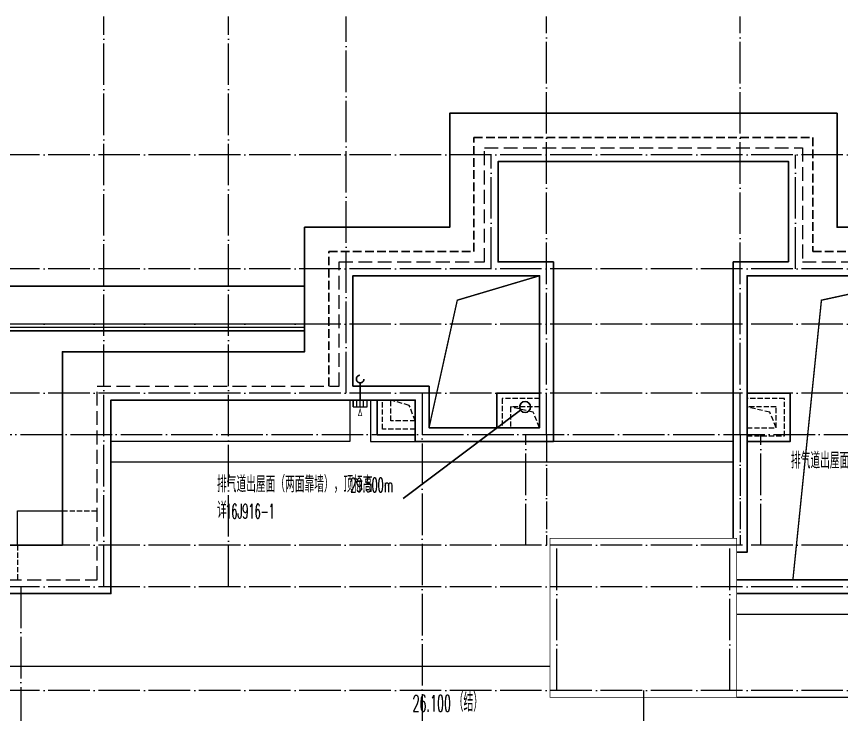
# Model space of a CAD drawing. Extents: x -518115 to 389031, y -231062 to 1628073.
# Drawn here: x 41752 to 53681, y 213858 to 223957 of the extents above; entities that cross this region are included whole.
import ezdxf

# ---------------------------------------------------------------- set-up
doc = ezdxf.new("R2010")
doc.units = 0
doc.header["$LTSCALE"] = 1000
doc.header["$MEASUREMENT"] = 0
for name, pattern in [('#P_--_20B1_001_t3$0$DASH', [0.35, 0.25, -0.1]), ('$1$DASH', [0.35, 0.25, -0.1]), ('__DASH', [0.35, 0.25, -0.1]), ('DASH', [0.35, 0.25, -0.1]), ('DOTE', [2.42, 2, -0.2, 0.02, -0.2])]:
    doc.linetypes.add(name, pattern=pattern)
for name, color, linetype in [('$RECOVER_210609100354-0', 7, 'Continuous'), ('DIM_ELEV', 3, 'Continuous'), ('DIM_IDEN', 67, 'Continuous'), ('PUB_TEXT', 4, 'Continuous'), ('ROOF', 183, 'Continuous'), ('VPIPE-凝结', 150, 'Continuous'), ('VPIPE-雨水', 4, 'DASH'), ('看线', 251, 'Continuous')]:
    doc.layers.add(name, color=color, linetype=linetype)
for name, color, linetype, lineweight in [('DOTE', 19, 'DOTE', 9), ('STAIR', 2, 'Continuous', 18), ('平面-分水线', 214, 'Continuous', 15), ('平面-排水沟', 86, 'Continuous', 15), ('平面-栏杆', 135, 'Continuous', 15), ('平面-看线', 45, 'Continuous', 15), ('线脚', 6, 'Continuous', 15)]:
    doc.layers.add(name, color=color, linetype=linetype, lineweight=lineweight)
doc.styles.add('_TCH_DIM', font='SIMPLEX.shx', dxfattribs={"width": 0.7, "bigfont": 'GBCBIG.shx'})

# ---------------------------------------------------------------- blocks, each defined once
blk = doc.blocks.new('GDGDGDSDA')
at = {"layer": 'DOTE', "linetype": 'DOTE', "ltscale": 0.3}
for p, q in [((449035, 367858), (449035, 376108)), ((450835, 367858), (450835, 376108)), ((452535, 370658), (452535, 376108)), ((455435, 370059), (455435, 376108)), ((458235, 370059), (458235, 376108)), ((471335, 374108), (417335, 374108)), ((454635, 372458), (454635, 374108)), ((459035, 372458), (459035, 374108)), ((471335, 372458), (417335, 372458)), ((471335, 371658), (417335, 371658)), ((471335, 370658), (417335, 370658)), ((453635, 370658), (453635, 359558)), ((417335, 370059), (471335, 370059)), ((455135, 368458), (455135, 370058)), ((458535, 368458), (458535, 370058)), ((471335, 368458), (417335, 368458)), ((455585, 366358), (455585, 368458)), ((458085, 366358), (458085, 368458)), ((471335, 367858), (417335, 367858)), ((447835, 367858), (447835, 359558)), ((471335, 366358), (417335, 366358)), ((456835, 366358), (456835, 359558))]:
    blk.add_line(p, q, dxfattribs=at)
blk = doc.blocks.new('DFSFSF')
at = {"layer": '平面-分水线'}
for p, q in [((697142, 775568), (697142, 775668)), ((697342, 775668), (697143, 775668)), ((697193, 775568), (697193, 775668)), ((697243, 775568), (697243, 775668)), ((697292, 775568), (697292, 775668)), ((697342, 775668), (697342, 775568)), ((697342, 775568), (697342, 775668)), ((697342, 775568), (697143, 775568))]:
    blk.add_line(p, q, dxfattribs=at)
blk = doc.blocks.new('DFGDGDGD')
at = {"layer": '平面-分水线', "const_width": 10}
blk.add_lwpolyline([(697268, 775441), (697243, 775541), (697218, 775441)], close=True, dxfattribs=at)
blk.add_blockref('DFSFSF', (0, 0))
blk = doc.blocks.new('HFHFHFTH')
blk.add_lwpolyline([(431617, 217808), (430997, 217808), (430997, 218508), (431617, 218508)])
at = {"layer": '线脚', "color": 150, "linetype": '$1$DASH', "ltscale": 0.3}
for points in [[(431617, 217888), (431077, 217888), (431077, 218428), (431617, 218428)], [(431197, 218008), (431290, 218232), (431617, 218308)]]:
    blk.add_lwpolyline(points, dxfattribs=at)
blk.add_lwpolyline([(431197, 218308), (431617, 218308), (431617, 218008), (431197, 218008)], close=True, dxfattribs=at)
blk = doc.blocks.new('GFGDGDR')
blk.add_lwpolyline([(434617, 218508), (435237, 218508), (435237, 218008)])
at = {"layer": '线脚', "color": 150, "linetype": '$1$DASH', "ltscale": 0.3}
for points in [[(434617, 218428), (435157, 218428), (435157, 218008)], [(434617, 218008), (434710, 218232), (435037, 218308)]]:
    blk.add_lwpolyline(points, dxfattribs=at)
blk.add_lwpolyline([(435037, 218008), (434617, 218008), (434617, 218308), (435037, 218308)], close=True, dxfattribs=at)
blk = doc.blocks.new('GDFGDGR')
blk.add_lwpolyline([(436416, 217907), (436967, 217907), (436967, 218407)])
at = {"layer": '线脚', "color": 150, "linetype": '$1$DASH', "ltscale": 0.3}
blk.add_lwpolyline([(436767, 218407), (436416, 218407), (436416, 218107), (436767, 218107)], close=True, dxfattribs=at)
for points in [[(436416, 217987), (436887, 217987), (436887, 218407)], [(436416, 218107), (436502, 218331), (436767, 218407)]]:
    blk.add_lwpolyline(points, dxfattribs=at)

msp = doc.modelspace()

# ---------------------------------------------------------------- linework, layer by layer
at = {"layer": '$RECOVER_210609100354-0', "color": 30, "const_width": 8}
msp.add_lwpolyline([(52166.6, 216407), (49466.6, 216407), (49466.6, 214107), (52166.6, 214107)], close=True, dxfattribs=at)
at = {"color": 6, "const_width": 20}
for points in [[(47716.6, 218007.5), (48125.5, 219852.5), (49316.6, 220207)], [(52978, 215807), (53390.5, 219852.5), (55016.6, 220207)]]:
    msp.add_lwpolyline(points, dxfattribs=at)
at = {"layer": 'DIM_IDEN'}
msp.add_line((47341.7, 216982.2), (49041.9, 218261.7), dxfattribs=at)
msp.add_circle((49106.4, 218307.5), 79.2, dxfattribs=at)
at = {"layer": 'DOTE', "ltscale": 0.2}
for p, q in [((49416.6, 217907.3), (49416.6, 216307)), ((52216.6, 217907.3), (52216.6, 216307))]:
    msp.add_line(p, q, dxfattribs=at)
at = {"layer": 'ROOF', "ltscale": 0.8}
for points in [[(40566.6, 211307), (40566.6, 216307), (42416.6, 216307), (42416.6, 219107), (45916.6, 219107), (45916.6, 220907), (48016.6, 220907), (48016.6, 222557), (53616.6, 222557), (53616.6, 220907), (55716.6, 220907), (55716.6, 219107), (59216.6, 219107), (59216.6, 216807), (59916.6, 216807)], [(52916.6, 220407), (52916.6, 221857), (48716.6, 221857), (48716.6, 220407), (49516.6, 220407), (49516.6, 217807.3), (47516.8, 217807.3), (47516.8, 218407), (43116.6, 218407), (43116.6, 215607), (41266.6, 215607), (41266.6, 211307.1), (47716.6, 211306.9), (47716.6, 209507), (53916.5, 209507), (53916.5, 211306.9), (59716.6, 211307.1), (59716.6, 215607), (58516.6, 215607), (58516.6, 218407), (56916.6, 218407), (56916.6, 215607), (52166.6, 215607)], [(52116.6, 216407), (52116.6, 220407), (52916.6, 220407)], [(52166.6, 216207), (52316.6, 216207), (52316.6, 220207), (55016.6, 220207), (55016.6, 218407), (56716.6, 218407), (56716.6, 215807), (52166.6, 215807)]]:
    msp.add_lwpolyline(points, dxfattribs=at)
msp.add_lwpolyline([(46616.6, 218607), (46616.6, 220207), (49316.6, 220207), (49316.6, 218007.5), (47716.6, 218007.5), (47716.6, 218607)], close=True, dxfattribs=at)
at = {"layer": 'ROOF', "color": 251, "ltscale": 0.8, "true_color": 0x636466}
for points in [[(45916.6, 220057), (39566.6, 220057), (39566.6, 219057), (38316.6, 219057)], [(45916.6, 219407), (40216.6, 219407), (40216.6, 218407), (38516.6, 218407)]]:
    msp.add_lwpolyline(points, dxfattribs=at)
at = {"layer": 'STAIR', "color": 130, "linetype": '__DASH', "ltscale": 0.3}
for p, q in [((42416.6, 216807), (42916.6, 216807)), ((41766.6, 216307), (41766.6, 215807))]:
    msp.add_line(p, q, dxfattribs=at)
at = {"layer": 'STAIR', "color": 130}
msp.add_lwpolyline([(41766.6, 216307), (41766.6, 216807), (42416.6, 216807)], dxfattribs=at)
at = {"layer": 'VPIPE-凝结'}
msp.add_line((46721.5, 218407), (46721.5, 218657), dxfattribs=at)
at = {"layer": 'VPIPE-雨水'}
msp.add_circle((46721.6, 218712), 55, dxfattribs=at)
at = {"layer": '平面-排水沟'}
for p, q in [((46571.5, 218407), (46571.5, 217807.3)), ((46871.5, 218407), (46871.5, 217807.3)), ((46571.5, 217807.3), (43116.6, 217807.3)), ((46871.5, 217807.3), (47516.8, 217807.3)), ((52116.6, 217807.3), (49516.6, 217807.3)), ((52116.6, 217507.3), (43116.6, 217507.3)), ((59716.6, 215307), (52166.6, 215307)), ((41266.6, 214557.2), (49466.6, 214557.2)), ((52166.6, 214107), (59716.6, 214107))]:
    msp.add_line(p, q, dxfattribs=at)
at = {"layer": '平面-栏杆', "color": 251, "true_color": 0x636466}
for points in [[(45916.6, 219507), (40116.6, 219507), (40116.6, 218507), (38516.6, 218507)], [(45916.6, 219457), (40166.6, 219457), (40166.6, 218457), (38516.6, 218457)]]:
    msp.add_lwpolyline(points, dxfattribs=at)
at = {"layer": '平面-看线', "linetype": 'DASH', "ltscale": 0.8}
msp.add_lwpolyline([(40866.6, 211307), (41066.6, 211307), (41066.6, 215807), (42916.6, 215807), (42916.6, 218607), (46416.6, 218607), (46416.6, 220407), (48516.6, 220407), (48516.6, 222057), (53116.6, 222057), (53116.6, 220407), (55216.6, 220407), (55216.6, 218607), (58716.6, 218607), (58716.6, 216707)], dxfattribs=at)
at = {"layer": '看线', "color": 202, "linetype": '#P_--_20B1_001_t3$0$DASH', "ltscale": 0.5}
msp.add_lwpolyline([(46266.6, 218607), (46266.6, 220557), (48366.6, 220557), (48366.6, 222207), (53266.6, 222207), (53266.6, 220557), (55366.6, 220557), (55366.6, 218607)], dxfattribs=at)

# ---------------------------------------------------------------- block references
msp.add_blockref('GDGDGDSDA', (-406018.2, -152151.3))
at = {"xscale": -1}
for name, p in [('GFGDGDR', (483933.2, 0)), ('HFHFHFTH', (483933.2, 0)), ('DFGDGDGD', (743964, -557260.6)), ('GDFGDGR', (483933.2, 0))]:
    msp.add_blockref(name, p, dxfattribs=at)

# ---------------------------------------------------------------- texts
at = {"layer": 'DIM_ELEV', "color": 7, "style": '_TCH_DIM'}
for s, height, width, p in [('26.100', 238, 0.494118, (47479.3, 213901.1)), ('（结）', 270.07, 0.7, (48072.9, 213901.1))]:
    msp.add_text(s, height=height, dxfattribs=dict(at, width=width)).set_placement(p)
at = {"layer": 'PUB_TEXT', "style": '_TCH_DIM'}
for s, height, width, p in [('排气道出屋面（一面靠墙），顶标高', 236.312, 0.7, (52950.1, 217415.5)), ('排气道出屋面（两面靠墙），顶标高', 236.312, 0.7, (44651.2, 217073.1)), ('29.500m', 208.25, 0.494118, (46577.9, 217073.1)), ('详', 236.3, 0.7, (44651.2, 216695.8)), ('16J916-1', 208.25, 0.494118, (44771.7, 216695.8))]:
    msp.add_text(s, height=height, dxfattribs=dict(at, width=width)).set_placement(p)

doc.saveas('drawing.dxf')
